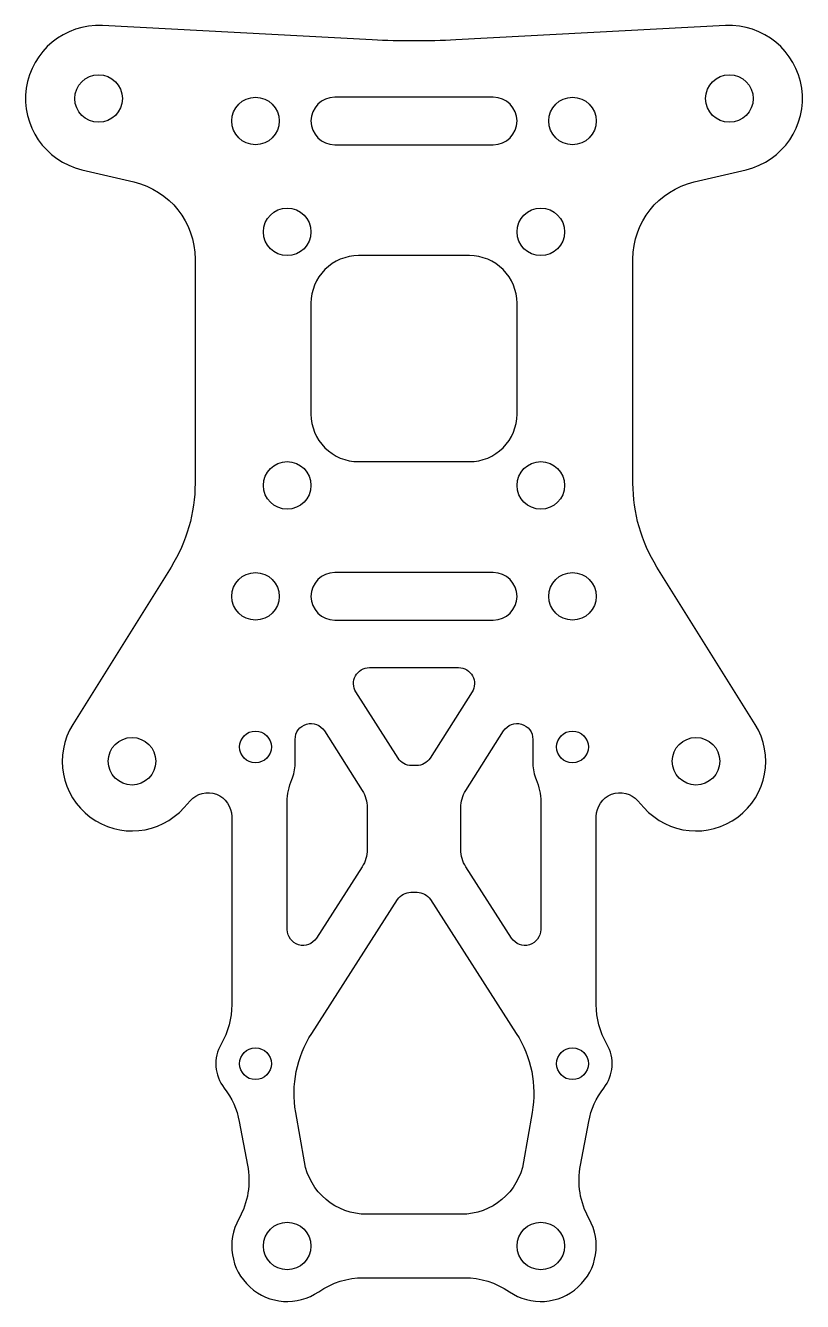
# Model space of a CAD drawing. Header units: millimetres. Extents: x -21.5 to 27.5, y -64.3 to 16.2.
import ezdxf

# ---------------------------------------------------------------- set-up
doc = ezdxf.new("R2010")
doc.units = ezdxf.units.MM
doc.layers.get('0').update_dxf_attribs({"linetype": 'CONTINUOUS'})

msp = doc.modelspace()

# ---------------------------------------------------------------- linework, layer by layer
for points in [[(15.154, -48.047, -0.131326), (14.487, -45.553), (14.487, -33.69, -0.689317), (17.108, -32.692), (17.494, -33.126, 0.918559), (24.51, -27.873), (18.317, -17.946, -0.140366), (16.801, -12.653), (16.801, 1.492, -0.348056), (20.656, 6.359), (23.942, 7.132, 0.914617), (22.644, 16.223), (5.624, 15.324, -0.026389), (0.35, 15.324), (-16.669, 16.223, 0.914617), (-17.968, 7.132), (-14.681, 6.359, -0.348056), (-10.826, 1.492), (-10.826, -12.653, -0.140366), (-12.342, -17.946), (-18.536, -27.873, 0.918559), (-11.519, -33.126), (-11.133, -32.692, -0.689317), (-8.513, -33.69), (-8.513, -45.553, -0.131326), (-9.179, -48.047, 0.303985), (-8.991, -50.823, -0.118018), (-8.035, -52.946), (-7.511, -55.695, -0.176863), (-8.064, -59.08, 0.79469), (-3.027, -63.677, -0.151951), (-0.191, -62.794), (6.165, -62.794, -0.151951), (9.002, -63.677, 0.79469), (14.038, -59.08, -0.176863), (13.486, -55.695), (14.009, -52.946, -0.118018), (14.965, -50.823, 0.303985)], [(-2.013, 8.706), (7.987, 8.706, 1), (7.987, 11.706), (-2.013, 11.706, 1)], [(9.487, -8.294), (9.487, -1.294, 0.414214), (6.487, 1.706), (-0.513, 1.706, 0.414214), (-3.513, -1.294), (-3.513, -8.294, 0.414214), (-0.513, -11.294), (6.487, -11.294, 0.414214)], [(-2.013, -21.294), (7.987, -21.294, 1), (7.987, -18.294), (-2.013, -18.294, 1)], [(3.997, -30.008, -0.256773), (3.153, -30.472), (2.822, -30.472, -0.256773), (1.978, -30.008), (-0.673, -25.83, -0.591377), (0.171, -24.294), (5.803, -24.294, -0.591377), (6.648, -25.83)], [(-5.013, -32.758, -0.103148), (-4.721, -31.36, 0.103148), (-4.513, -30.361), (-4.513, -28.821, -0.750846), (-2.668, -28.285), (-0.278, -32.053, -0.142305), (0.034, -33.125), (0.034, -35.784, -0.14357), (-0.283, -36.864), (-3.171, -41.366, -0.748909), (-5.013, -40.826)], [(8.643, -28.285, -0.750846), (10.487, -28.821), (10.487, -30.361, 0.103148), (10.696, -31.36, -0.103148), (10.987, -32.758), (10.987, -40.826, -0.748909), (9.146, -41.366), (6.257, -36.864, -0.14357), (5.941, -35.784), (5.941, -33.125, -0.142305), (6.252, -32.053)], [(9.442, -47.383, -0.187806), (10.446, -52.363), (9.904, -55.48, -0.364633), (5.963, -58.794), (0.011, -58.794, -0.364633), (-3.93, -55.48), (-4.472, -52.363, -0.187806), (-3.467, -47.383), (1.955, -38.932, -0.255452), (2.796, -38.472), (3.178, -38.472, -0.255452), (4.02, -38.932)]]:
    msp.add_lwpolyline(points, format="xyb", close=True)
for centre, radius in [((-16.912, 11.62), 1.5), ((22.887, 11.62), 1.5), ((-7.013, 10.206), 1.5), ((12.987, 10.206), 1.5), ((-5.013, 3.206), 1.5), ((10.987, 3.206), 1.5), ((-5.013, -12.794), 1.5), ((10.987, -12.794), 1.5), ((-7.013, -19.794), 1.5), ((12.987, -19.794), 1.5), ((-14.804, -30.201), 1.5), ((-7.013, -29.294), 1), ((12.987, -29.294), 1), ((20.779, -30.201), 1.5), ((-7.013, -49.294), 1), ((12.987, -49.294), 1), ((-5.013, -60.794), 1.5), ((10.987, -60.794), 1.5)]:
    msp.add_circle(centre, radius)

doc.saveas('drawing.dxf')
